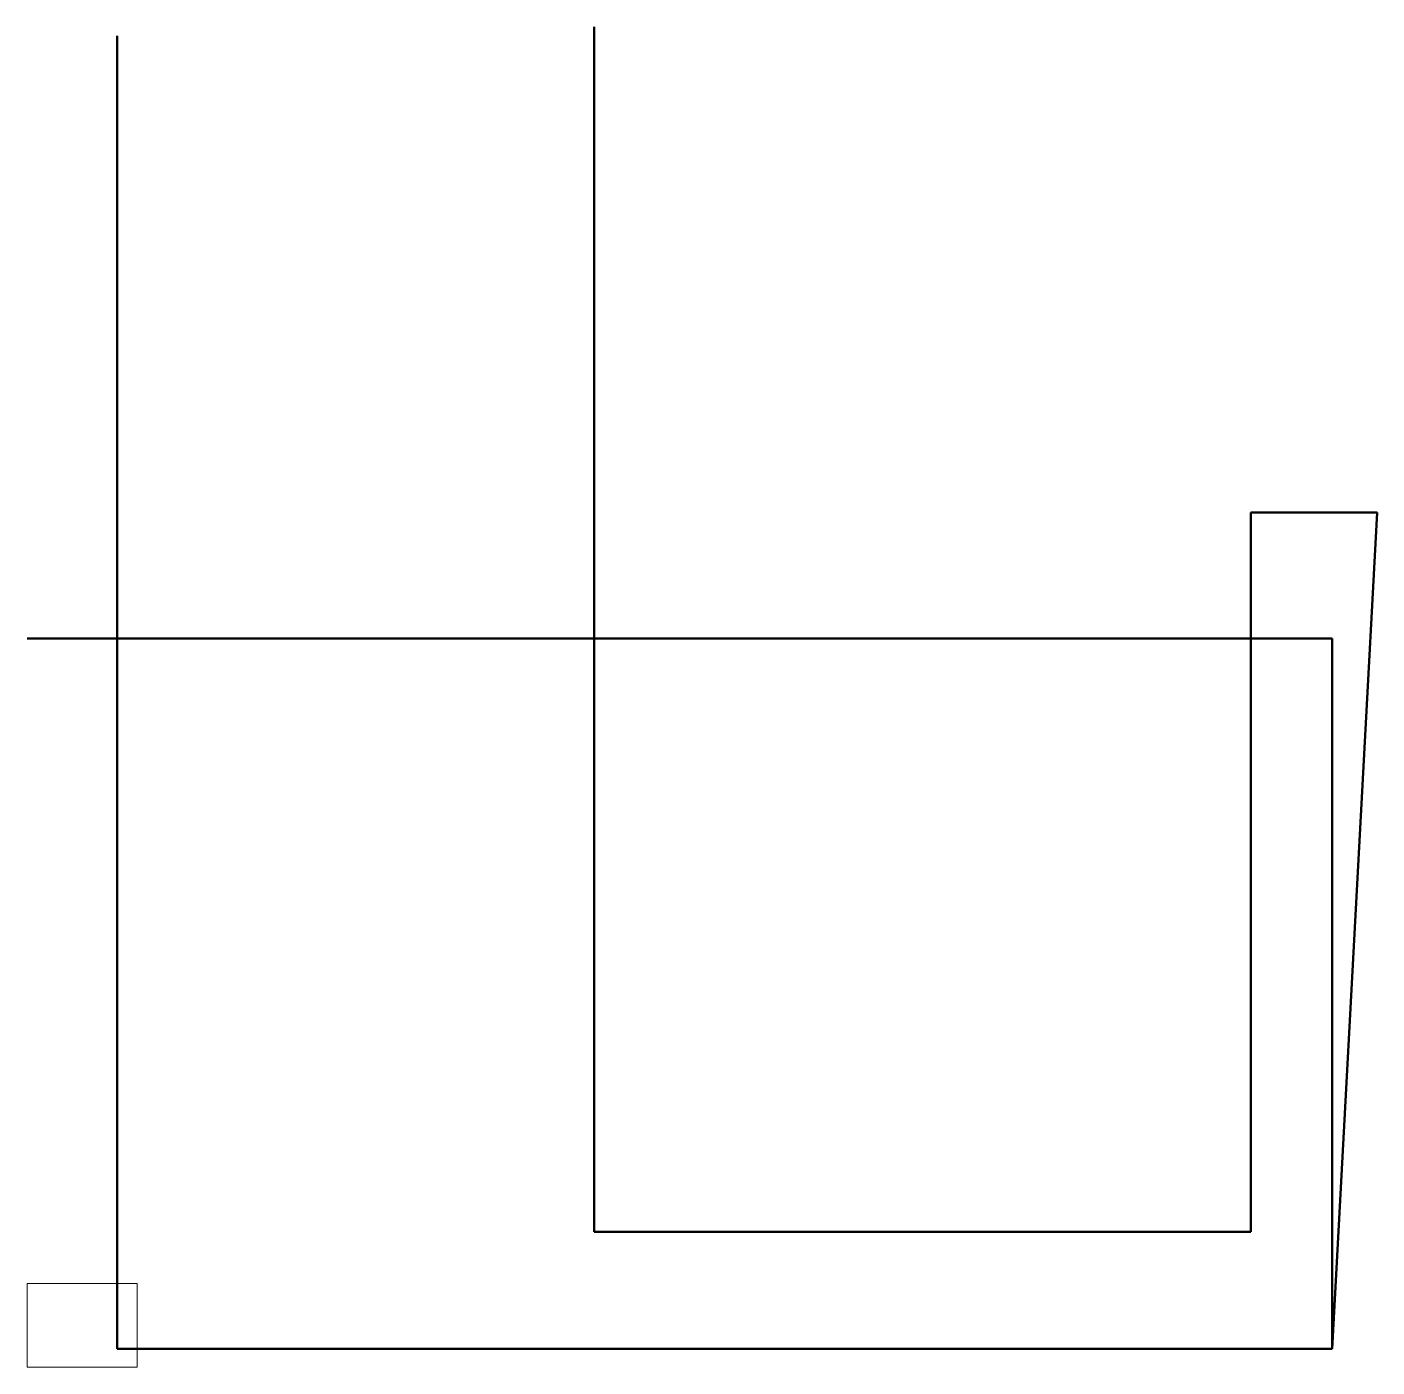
# Paper-space layout '布局1' of a CAD drawing. Header units: millimetres. Extents: x 26 to 2547, y 20 to 2522.
import ezdxf

# ---------------------------------------------------------------- set-up
doc = ezdxf.new("R2010")
doc.units = ezdxf.units.MM
doc.layers.get('0').update_dxf_attribs({"lineweight": 25})
doc.layers.add('粗线', color=7, linetype='Continuous', lineweight=50)
doc.layers.add('细线', color=7, linetype='Continuous', lineweight=25)

psp = doc.layouts.new('布局1')

# ---------------------------------------------------------------- linework, layer by layer
at = {"layer": '粗线', "lineweight": 50, "ltscale": 2}
for p, q in [((194.1, 1363.3), (194.1, 2505.4)), ((26.1, 1380.1), (2462.7, 1380.1)), ((194.1, 53.3), (194.1, 1363.3)), ((2462.7, 1380.1), (2462.7, 53.3)), ((2462.7, 53.3), (194.1, 53.3))]:
    psp.add_line(p, q, dxfattribs=at)
at = {"layer": '细线', "lineweight": 50, "ltscale": 2}
for p, q in [((1084.7, 2522.2), (1084.7, 271.7)), ((2311.4, 271.7), (2311.4, 1615.3)), ((2311.4, 1615.3), (2445.9, 1615.3)), ((2445.9, 1615.3), (2546.7, 1615.3)), ((2546.7, 1615.3), (2462.7, 53.3)), ((1084.7, 271.7), (2311.4, 271.7))]:
    psp.add_line(p, q, dxfattribs=at)

# ---------------------------------------------------------------- viewports
at = {"layer": '0'}
psp.add_viewport(center=(128.5, 97.5), size=(205.6, 156), view_center_point=(210, 148.5), view_height=323.262, dxfattribs=at)

doc.saveas('drawing.dxf')
